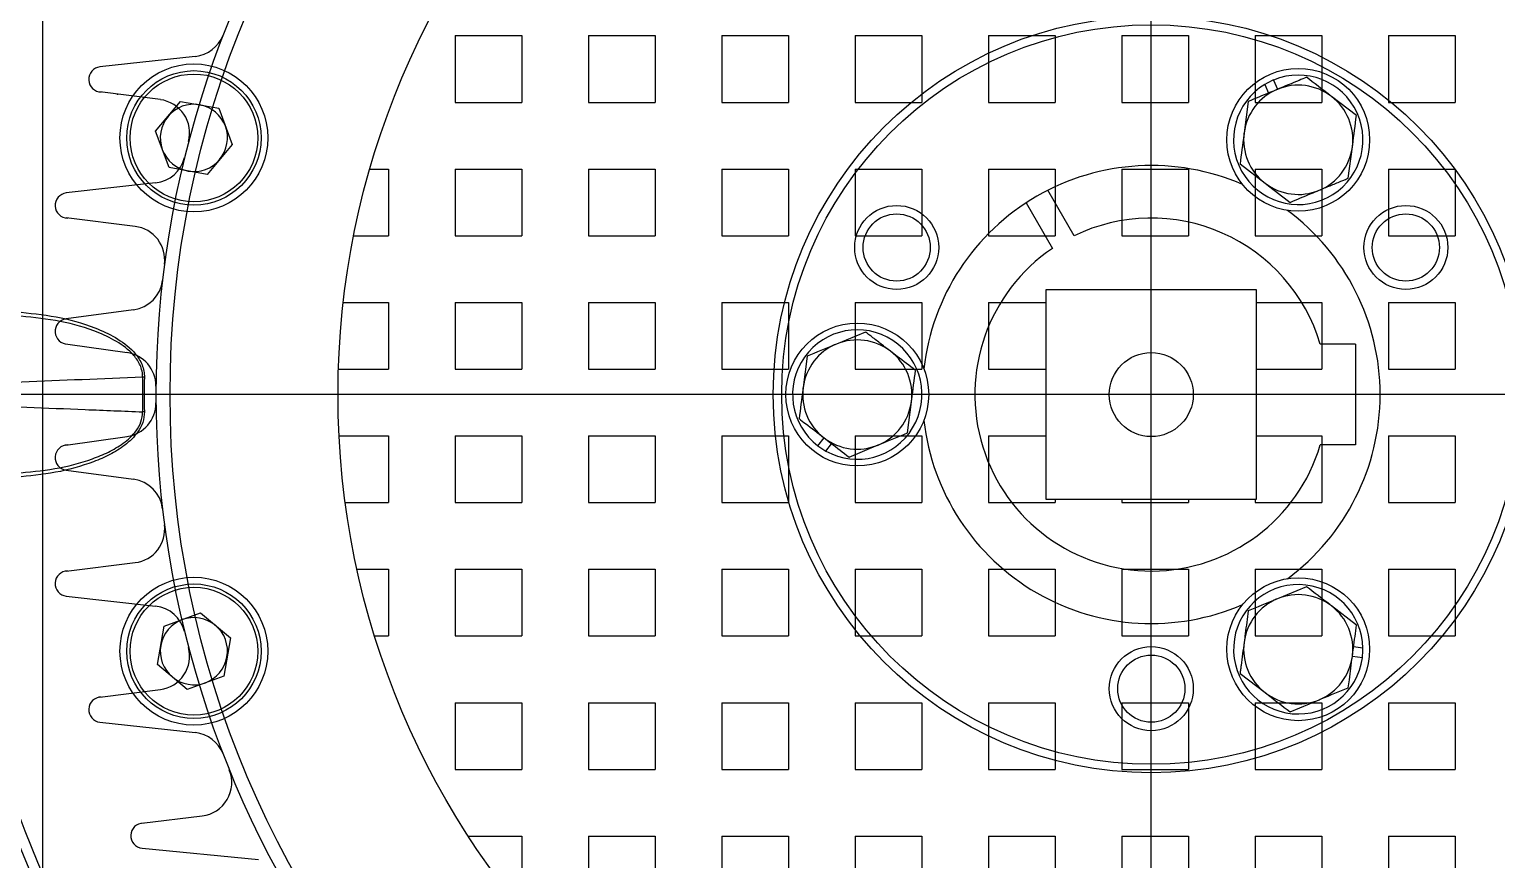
# Model space of a CAD drawing. Header units: millimetres. Extents: x 89450 to 753248, y -530175 to 1209785.
# Drawn here: x 272104.1 to 272278.8, y -165496.8 to -165398 of the extents above; entities that cross this region are included whole.
import ezdxf

# ---------------------------------------------------------------- set-up
doc = ezdxf.new("R2010")
doc.units = ezdxf.units.MM
doc.header["$LTSCALE"] = 150
doc.linetypes.add('CENTER', pattern=[50.8, 31.75, -6.35, 6.35, -6.35])
doc.layers.add('------00 Load Bank', color=3, linetype='Continuous')

# ---------------------------------------------------------------- blocks, each defined once
blk = doc.blocks.new('A$C02650c35')
h = blk.add_hatch()
h.set_pattern_fill('SQUARE', color=0, scale=2.5, style=0)
h.set_pattern_definition([(0, (-1352.2724, -53.854), (0, 7.9375), [7.9375, -7.9375]), (90, (-1352.2724, -53.854), (-7.9375, 5e-16), [7.9375, -7.9375])])
h.paths.add_polyline_path([(510, 542.5), (510, 555), (522.5, 555), (522.5, 639.32, 0.414214), (425.68, 542.5)])
h.paths.add_polyline_path([(619.32, 542.5, 0.414214), (522.5, 639.32), (522.5, 555), (535, 555), (535, 542.5)])
h.paths.add_polyline_path([(535, 530), (522.5, 530), (522.5, 445.68, 0.414214), (619.32, 542.5), (535, 542.5)])
h.paths.add_polyline_path([(510, 530), (510, 542.5), (425.68, 542.5, 0.414214), (522.5, 445.68), (522.5, 530)])
at = {"color": 0, "linetype": 'CENTER'}
blk.add_line((522.5, 1085), (522.5, 0), dxfattribs=at)
at = {"color": 0, "linetype": 'Continuous', "lineweight": 25}
for p, q in [((489.31, 566.93), (487.03, 563.95)), ((496.76, 565.96), (493.03, 566.44)), ((549.94, 566.93), (547.65, 563.95)), ((552.68, 567.7), (552.53, 566.59)), ((553.81, 567.63), (553.66, 566.44)), ((545.37, 560.98), (546.81, 557.51)), ((560.25, 559.02), (558.82, 562.49)), ((485.08, 557.05), (486.18, 557.51)), ((485.59, 556.03), (486.62, 556.46)), ((495.06, 553.07), (497.35, 556.05)), ((555.69, 553.07), (557.97, 556.05)), ((487.62, 554.04), (491.34, 553.56)), ((503.61, 533.33), (498.19, 530.19)), ((499.69, 527.6), (505.11, 530.73)), ((527.07, 513.46), (523.35, 513.94)), ((515.06, 508.48), (516.5, 505.01)), ((529.94, 506.52), (528.5, 509.99)), ((528.61, 502.81), (527.66, 503.55)), ((529.24, 503.77), (528.35, 504.45)), ((517.93, 501.54), (521.65, 501.06)), ((487.62, 426.93), (488.42, 431.48)), ((488.42, 431.48), (492.75, 433.07)), ((492.75, 433.07), (496.3, 430.11)), ((548.49, 429.31), (551.45, 432.86)), ((551.45, 432.86), (556, 432.07)), ((556, 432.07), (557.59, 427.73)), ((496.3, 430.11), (495.5, 425.56)), ((550.08, 424.98), (548.49, 429.31)), ((491.17, 423.97), (487.62, 426.93)), ((557.59, 427.73), (554.63, 424.18)), ((495.5, 425.56), (491.17, 423.97)), ((554.63, 424.18), (550.08, 424.98)), ((520.44, 422.63), (520.44, 422.42)), ((524.56, 422.63), (524.56, 422.42)), ((370.3, 410.5), (672.07, 410.5)), ((370.3, 410.5), (672.07, 410.5))]:
    blk.add_line(p, q, dxfattribs=at)
at = {"color": 0}
for p, q in [((516.5, 566.8), (528.5, 566.8)), ((516.5, 566.8), (516.5, 562.62)), ((528.5, 566.8), (528.5, 562.62)), ((510, 530), (510, 555)), ((510, 555), (535, 555)), ((535, 555), (535, 530)), ((535, 530), (510, 530)), ((576.49, 422.35), (577.84, 436.21)), ((482.27, 428.69), (483.51, 417.34)), ((561.49, 417.34), (562.73, 428.69)), ((573.51, 422.32), (572.64, 429.51)), ((487.41, 424.53), (486.49, 417.31)), ((558.51, 417.31), (557.59, 424.53)), ((497.31, 423.97), (498.51, 413.33)), ((546.49, 413.33), (547.68, 423.97)), ((502.5, 421.54), (501.49, 413.32)), ((512.42, 421.34), (513.51, 413.3)), ((531.48, 413.3), (532.58, 421.34)), ((543.51, 413.32), (542.5, 421.54)), ((516.5, 413.5), (517.5, 420.56)), ((528.51, 413.29), (527.49, 420.56)), ((370.3, 410.5), (674.7, 410.5)), ((370.3, 410.5), (674.7, 410.5))]:
    blk.add_line(p, q, dxfattribs=at)
at = {"color": 0, "linetype": 'CENTER', "ltscale": 5}
blk.add_line((735.74, 542.5), (399.5, 542.5), dxfattribs=at)
at = {"color": 0}
for radius in [441, 403, 399.8, 157.5, 116.82, 96.82, 5]:
    blk.add_circle((522.5, 542.5), radius, dxfattribs=at)
at = {"color": 0, "linetype": 'CENTER'}
blk.add_circle((522.5, 542.5), 420, dxfattribs=at)
blk.add_circle((522.5, 542.5), 420, dxfattribs=at)
at = {"color": 0, "linetype": 'Continuous', "lineweight": 25}
for centre, radius in [((522.5, 542.5), 145), ((522.5, 542.5), 45), ((522.5, 542.5), 44), ((505, 572.81), 5), ((505, 572.81), 4), ((492.19, 560), 8.5), ((552.81, 560), 8.5), ((557.5, 542.5), 5), ((557.5, 542.5), 4), ((505, 512.19), 5), ((505, 512.19), 4), ((522.5, 507.5), 8.5), ((491.96, 428.52), 8.8), ((553.04, 428.52), 8.8), ((491.96, 428.52), 8), ((491.96, 428.52), 7.6), ((553.04, 428.52), 8), ((553.04, 428.52), 7.6)]:
    blk.add_circle(centre, radius, dxfattribs=at)
for centre, radius, start, end in [((522.5, 542.5), 165.5, 0.0003, 205.5882), ((522.5, 542.5), 27.25, 90, 143.52), ((522.5, 542.5), 27.25, 36.48, 90), ((492.19, 560), 7.7, 211.0083, 202.5227), ((492.19, 560), 6.5, 82.5227, 142.5227), ((492.19, 560), 6.5, 22.5227, 82.5227), ((552.81, 560), 7.7, 91.0083, 82.5227), ((552.81, 560), 6.5, 82.5227, 142.5227), ((552.81, 560), 7.7, 82.3852, 91.0083), ((552.81, 560), 6.5, 22.5227, 82.5227), ((492.19, 560), 6.5, 142.5227, 202.5227), ((552.81, 560), 6.5, 142.5227, 202.5227), ((492.19, 560), 6.5, 322.5227, 22.5227), ((552.81, 560), 6.5, 322.5227, 22.5227), ((492.19, 560), 6.5, 202.5227, 262.5227), ((552.81, 560), 6.5, 202.5227, 262.5227), ((492.19, 560), 7.7, 202.3852, 211.0083), ((492.19, 560), 6.5, 262.5227, 322.5227), ((552.81, 560), 6.5, 262.5227, 322.5227), ((522.5, 542.5), 27.25, 156.48, 263.52), ((522.5, 542.5), 27.25, 276.48, 23.52), ((522.5, 507.5), 7.7, 331.0083, 322.5227), ((522.5, 507.5), 6.5, 82.5227, 142.5227), ((522.5, 507.5), 6.5, 22.5227, 82.5227), ((522.5, 507.5), 6.5, 142.5227, 202.5227), ((522.5, 507.5), 6.5, 322.5227, 22.5227), ((522.5, 507.5), 6.5, 202.5227, 262.5227), ((522.5, 507.5), 6.5, 262.5227, 322.5227), ((522.5, 507.5), 7.7, 322.3852, 331.0083), ((522.5, 542.5), 143.8, 214.0829, 265.9171), ((522.5, 542.5), 143.8, 274.0829, 325.9171), ((491.96, 428.52), 4, 110.1169, 170.1169), ((491.96, 428.52), 4, 50.1169, 110.1169), ((491.96, 428.52), 4, 350.1169, 50.1169), ((553.04, 428.52), 4, 80.1169, 140.1169), ((553.04, 428.52), 4, 20.1169, 80.1169), ((553.04, 428.52), 4, 140.1169, 200.1169), ((553.04, 428.52), 4, 320.1169, 20.1169), ((491.96, 428.52), 4, 170.1169, 230.1169), ((491.96, 428.52), 4, 290.1169, 350.1169), ((553.04, 428.52), 4, 200.1169, 260.1169), ((491.96, 428.52), 4, 230.1169, 290.1169), ((553.04, 428.52), 4, 260.1169, 320.1169), ((522.5, 542.5), 119.89, 269.0166, 270.9834), ((522.5, 542.5), 120.1, 269.0166, 270.9834)]:
    blk.add_arc(centre, radius, start, end, dxfattribs=at)
at = {"color": 0}
for centre, radius, start, end in [((522.5, 542.5), 21, 106.6015, 205.904), ((522.5, 542.5), 21, 214.096, 73.3985), ((522.5, 542.5), 118.5, 233.1958, 270), ((522.5, 542.5), 118.5, 270, 306.8042), ((478.29, 428.26), 4, 6.2406, 68.8453), ((566.71, 428.26), 4, 111.1547, 173.7594), ((568.67, 429.03), 4, 6.8843, 112.1421), ((491.38, 424.02), 4, 75.2826, 172.7119), ((553.62, 424.02), 4, 7.2881, 104.7174), ((493.34, 423.52), 4, 6.4062, 76.2294), ((551.66, 423.52), 4, 103.7706, 173.5938), ((506.47, 421.05), 4, 82.4807, 172.9947), ((508.46, 420.81), 4, 7.7186, 83.4186), ((536.54, 420.81), 4, 96.5814, 172.2814), ((538.53, 421.05), 4, 7.0054, 97.5193), ((521.47, 420), 4, 89.5168, 172.0126), ((523.53, 420), 4, 7.9874, 90.4833), ((575, 422.5), 1.5, 180, 354.4272), ((485, 417.5), 1.5, 186.2405, 360), ((560, 417.5), 1.5, 180, 353.7595), ((500, 413.5), 1.5, 186.406, 360), ((515, 413.5), 1.5, 187.7185, 360), ((530, 413.5), 1.5, 180, 352.2815), ((545, 413.5), 1.5, 180, 353.594)]:
    blk.add_arc(centre, radius, start, end, dxfattribs=at)
at = {"color": 0, "linetype": 'Continuous', "lineweight": 25}
for points, knots in [([(375.53, 542.5), (375.57, 539.99), (375.64, 534.97), (376.24, 527.44), (377.21, 519.94), (378.7, 511.75), (380.85, 502.91), (383.83, 493.49), (387.45, 484.25), (391.7, 475.24), (396.94, 465.85), (403.29, 456.25), (410.93, 446.56), (419.44, 437.47), (428.68, 429.14), (438.58, 421.64), (448.99, 415.04), (460.04, 409.27), (471.5, 404.47), (483.3, 400.68), (495.31, 397.89), (507.63, 396.11), (520.05, 395.38), (532.47, 395.7), (544.72, 397.05), (556.95, 399.44), (568.89, 402.86), (580.48, 407.27), (591.61, 412.59), (602.35, 418.9), (612.51, 426.09), (621.98, 434.08), (630.71, 442.79), (638.75, 452.29), (645.96, 462.44), (652.27, 473.13), (657.62, 484.24), (662.07, 495.88), (665.17, 506.67), (667.23, 516.46), (668.52, 525.06), (669.3, 533.76), (669.54, 542.09), (669.34, 550.03), (668.76, 557.56), (667.79, 565.06), (666.16, 574.05), (663.54, 584.43), (659.53, 596.1), (654.52, 607.49), (648.55, 618.41), (641.7, 628.77), (634.06, 638.45), (625.54, 647.54), (616.32, 655.86), (606.44, 663.35), (596.02, 669.96), (584.98, 675.73), (573.51, 680.52), (561.69, 684.33), (549.67, 687.11), (537.34, 688.9), (524.95, 689.62), (512.53, 689.3), (500.28, 687.95), (488.05, 685.56), (476.11, 682.14), (464.5, 677.73), (453.38, 672.4), (442.64, 666.09), (432.49, 658.91), (423.02, 650.92), (414.29, 642.21), (406.25, 632.71), (399.04, 622.55), (392.74, 611.88), (387.39, 600.77), (382.94, 589.14), (379.83, 578.33), (377.77, 568.54), (376.49, 559.94), (375.68, 551.24), (375.58, 545.42), (375.53, 542.5)], [0, 0, 0, 0, 0.008148, 0.016329, 0.024509, 0.032722, 0.04336, 0.054073, 0.064787, 0.075604, 0.086421, 0.0997, 0.112979, 0.126448, 0.140113, 0.153362, 0.166751, 0.18014, 0.193805, 0.207084, 0.220364, 0.233832, 0.247498, 0.260747, 0.274136, 0.287525, 0.30119, 0.314439, 0.327781, 0.341217, 0.354882, 0.368162, 0.381441, 0.39491, 0.408575, 0.421824, 0.435213, 0.448602, 0.462267, 0.471652, 0.481085, 0.490519, 0.500003, 0.508151, 0.516332, 0.524512, 0.532725, 0.546005, 0.559284, 0.572753, 0.586418, 0.599667, 0.613056, 0.626445, 0.64011, 0.653359, 0.666701, 0.680137, 0.693803, 0.707051, 0.720441, 0.73383, 0.747495, 0.760744, 0.774133, 0.787522, 0.801187, 0.814436, 0.827825, 0.841214, 0.85488, 0.868159, 0.881438, 0.894907, 0.908572, 0.921851, 0.93513, 0.948599, 0.962264, 0.971649, 0.981082, 0.990516, 1, 1, 1, 1]), ([(493.03, 566.44), (492.95, 566.46), (491.69, 566.62), (490.46, 566.78), (489.31, 566.93)], [0, 0, 0, 0, 0.070215, 1, 1, 1, 1]), ([(553.66, 566.44), (553.32, 566.49), (552.06, 566.65), (550.83, 566.82), (549.94, 566.93)], [0, 0, 0, 0, 0.268634, 1, 1, 1, 1]), ([(557.38, 565.96), (557.07, 566), (555.85, 566.16), (554.59, 566.32), (553.66, 566.44)], [0, 0, 0, 0, 0.2575513, 1, 1, 1, 1]), ([(498.19, 562.49), (498.01, 562.92), (497.65, 563.79), (497.23, 564.8), (496.94, 565.52), (496.82, 565.81), (496.76, 565.96)], [0, 0, 0, 0, 0.368859, 0.742738, 0.871317, 1, 1, 1, 1]), ([(558.82, 562.49), (558.78, 562.57), (558.3, 563.74), (557.82, 564.89), (557.38, 565.96)], [0, 0, 0, 0, 0.0702148, 1, 1, 1, 1]), ([(487.03, 563.95), (486.98, 563.88), (486.21, 562.88), (485.45, 561.89), (484.75, 560.98)], [0, 0, 0, 0, 0.070215, 1, 1, 1, 1]), ([(547.65, 563.95), (547.6, 563.88), (546.83, 562.88), (546.07, 561.89), (545.37, 560.98)], [0, 0, 0, 0, 0.070215, 1, 1, 1, 1]), ([(484.75, 560.98), (484.87, 560.69), (485.34, 559.56), (485.82, 558.38), (486.18, 557.51)], [0, 0, 0, 0, 0.2575513, 1, 1, 1, 1]), ([(499.63, 559.02), (499.28, 559.86), (498.81, 561), (498.32, 562.17), (498.19, 562.49)], [0, 0, 0, 0, 0.731366, 1, 1, 1, 1]), ([(497.35, 556.05), (497.4, 556.12), (498.17, 557.12), (498.93, 558.11), (499.63, 559.02)], [0, 0, 0, 0, 0.070215, 1, 1, 1, 1]), ([(557.97, 556.05), (558.02, 556.12), (558.79, 557.12), (559.55, 558.11), (560.25, 559.02)], [0, 0, 0, 0, 0.070215, 1, 1, 1, 1]), ([(486.18, 557.51), (486.32, 557.19), (486.8, 556.02), (487.28, 554.88), (487.62, 554.04)], [0, 0, 0, 0, 0.268634, 1, 1, 1, 1]), ([(546.81, 557.51), (546.84, 557.43), (547.33, 556.26), (547.8, 555.11), (548.24, 554.04)], [0, 0, 0, 0, 0.070215, 1, 1, 1, 1]), ([(548.24, 554.04), (549.14, 553.93), (550.37, 553.76), (551.63, 553.6), (551.97, 553.56)], [0, 0, 0, 0, 0.731366, 1, 1, 1, 1]), ([(491.34, 553.56), (491.43, 553.54), (492.69, 553.38), (493.92, 553.22), (495.06, 553.07)], [0, 0, 0, 0, 0.070215, 1, 1, 1, 1]), ([(551.97, 553.56), (552.43, 553.49), (553.37, 553.37), (554.45, 553.23), (555.22, 553.13), (555.53, 553.09), (555.69, 553.07)], [0, 0, 0, 0, 0.368859, 0.742738, 0.871317, 1, 1, 1, 1]), ([(519.63, 514.43), (519.07, 513.72), (518.32, 512.73), (517.55, 511.73), (517.34, 511.45)], [0, 0, 0, 0, 0.731366, 1, 1, 1, 1]), ([(523.35, 513.94), (523.26, 513.96), (522, 514.12), (520.77, 514.28), (519.63, 514.43)], [0, 0, 0, 0, 0.070215, 1, 1, 1, 1]), ([(528.5, 509.99), (528.47, 510.07), (527.98, 511.24), (527.51, 512.39), (527.07, 513.46)], [0, 0, 0, 0, 0.0702148, 1, 1, 1, 1]), ([(517.34, 511.45), (517.06, 511.08), (516.48, 510.33), (515.82, 509.47), (515.35, 508.85), (515.15, 508.6), (515.06, 508.48)], [0, 0, 0, 0, 0.3688594, 0.7427384, 0.8713166, 1, 1, 1, 1]), ([(516.5, 505.01), (516.53, 504.93), (517.02, 503.76), (517.49, 502.61), (517.93, 501.54)], [0, 0, 0, 0, 0.070215, 1, 1, 1, 1]), ([(527.66, 503.55), (527.87, 503.82), (528.64, 504.82), (529.39, 505.81), (529.94, 506.52)], [0, 0, 0, 0, 0.268634, 1, 1, 1, 1]), ([(525.37, 500.57), (525.57, 500.82), (526.31, 501.79), (527.08, 502.8), (527.66, 503.55)], [0, 0, 0, 0, 0.2575513, 1, 1, 1, 1]), ([(521.65, 501.06), (521.74, 501.04), (523, 500.88), (524.23, 500.72), (525.37, 500.57)], [0, 0, 0, 0, 0.070215, 1, 1, 1, 1]), ([(512.66, 407.37), (512.81, 408.96), (513.12, 412.15), (514.23, 416.12), (515.65, 419.22), (517.03, 421.11), (518.58, 422.26), (519.69, 422.62), (520.32, 422.63), (520.44, 422.63)], [0, 0, 0, 0, 0.2612454, 0.5217632, 0.6682522, 0.8155387, 0.8974444, 0.9801263, 1, 1, 1, 1]), ([(520.44, 422.42), (520.32, 422.42), (519.95, 422.41), (519.36, 422.28), (518.48, 421.89), (517.22, 420.9), (515.93, 419.04), (514.6, 415.98), (513.57, 412.05), (513.28, 408.91), (513.14, 407.33)], [0, 0, 0, 0, 0.019153, 0.0626587, 0.0994986, 0.1796744, 0.3259207, 0.4728115, 0.736059, 1, 1, 1, 1]), ([(520.44, 422.42), (520.63, 417.62), (520.92, 410.7), (521.2, 403.78), (521.29, 401.66)], [0, 0, 0, 0, 0.693115, 1, 1, 1, 1]), ([(523.71, 401.66), (523.9, 406.31), (524.19, 413.22), (524.47, 420.14), (524.56, 422.42)], [0, 0, 0, 0, 0.671221, 1, 1, 1, 1]), ([(524.56, 422.63), (524.99, 422.59), (525.84, 422.51), (527.26, 421.72), (528.57, 420.36), (529.69, 418.53), (530.86, 415.79), (531.89, 412.06), (532.19, 408.93), (532.34, 407.37)], [0, 0, 0, 0, 0.069548, 0.138757, 0.259148, 0.373287, 0.487735, 0.74354, 1, 1, 1, 1]), ([(531.86, 407.33), (531.72, 408.88), (531.44, 411.97), (530.49, 415.65), (529.39, 418.36), (528.34, 420.17), (527.11, 421.52), (525.78, 422.3), (524.97, 422.38), (524.56, 422.42)], [0, 0, 0, 0, 0.259237, 0.517851, 0.632444, 0.746728, 0.865547, 0.932898, 1, 1, 1, 1])]:
    blk.add_open_spline(points, degree=3, knots=knots, dxfattribs=at)
at = {"color": 0, "linetype": 'ByBlock'}
blk.add_point((486.75, 419.43), dxfattribs=at)

msp = doc.modelspace()

# ---------------------------------------------------------------- block references
at = {"layer": '------00 Load Bank', "color": 161, "rotation": 270}
msp.add_blockref('A$C02650c35', (271695.16, -164918.93), dxfattribs=at)

doc.saveas('drawing.dxf')
